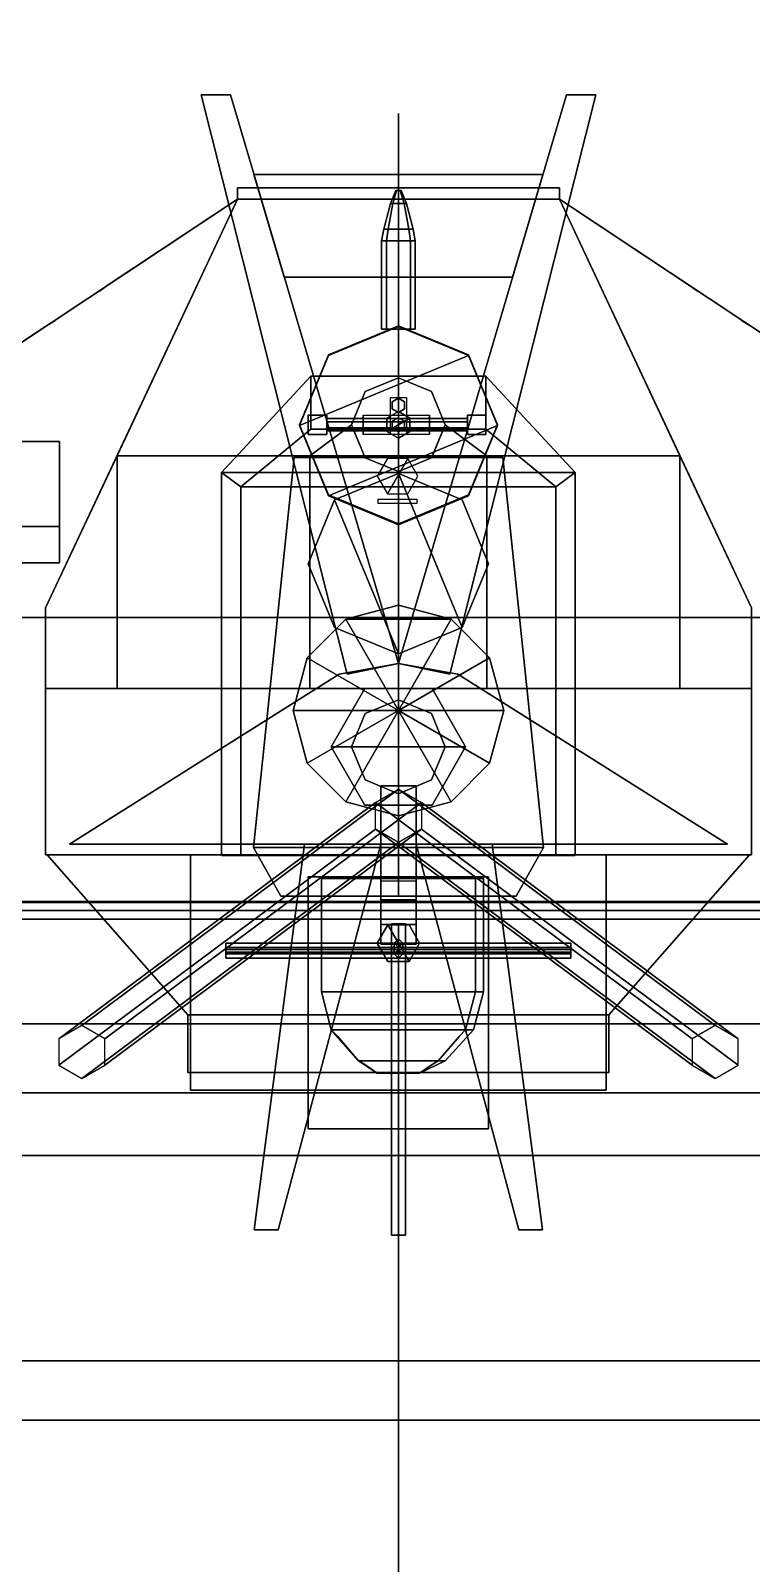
# Model space of a CAD drawing. Header units: millimetres. Extents: x -14 to 14, y -57 to 127.
# Drawn here: x -4.16 to 3.99, y -14.73 to 2.6 of the extents above; entities that cross this region are included whole.
import ezdxf

# ---------------------------------------------------------------- set-up
doc = ezdxf.new("R2010")
doc.units = ezdxf.units.MM
for name, color, linetype in [('railings', 6, 'Continuous'), ('shell', 5, 'Continuous'), ('turret', 2, 'Continuous')]:
    doc.layers.add(name, color=color, linetype=linetype)

msp = doc.modelspace()

# ---------------------------------------------------------------- linework, layer by layer
for points in [[(-12.39, 2.72, -4.35), (12.39, 2.72, -4.35), (12.85, -7.26, -4.35), (-12.85, -7.26, -4.35)], [(8.84, 2.72, 3.99), (-8.84, 2.72, 3.99), (-9, -7.26, 3.99), (9, -7.26, 3.99)], [(-0.581, -4.68, 22.04), (-2.23, 1.87, 22.04), (-1.9, 1.87, 22.04), (0, -4.56, 22.04)], [(0, -4.56, 22.04), (-1.9, 1.87, 22.04), (-2.23, 1.87, 22.04), (-0.581, -4.68, 22.04)], [(0, -4.56, 22.04), (1.9, 1.87, 22.04), (2.23, 1.87, 22.04), (0.581, -4.68, 22.04)], [(0.581, -4.68, 22.04), (2.23, 1.87, 22.04), (1.9, 1.87, 22.04), (0, -4.56, 22.04)], [(0, 1.62, 23.14), (0, 1.66, 23.14), (0, 1.23, 22.04), (0, 1.19, 22.04)], [(0, 1.19, 22.04), (0, 1.23, 22.04), (0, 1.66, 23.14), (0, 1.62, 23.14)], [(0, 1.62, 23.21), (0, 1.66, 23.21), (0, 1.66, 22.04), (0, 1.62, 22.04)], [(0, 1.62, 22.04), (0, 1.66, 22.04), (0, 1.66, 23.21), (0, 1.62, 23.21)], [(0, 1.63, 23.14), (0, 1.63, 23.21), (0, -7.19, 29.33), (0, -7.19, 29.27)], [(0, -7.19, 29.27), (0, -7.19, 29.33), (0, 1.63, 23.21), (0, 1.63, 23.14)], [(-1.291, -0.19, 22.04), (1.291, -0.19, 22.04), (1.634, 0.97, 22.04), (-1.634, 0.97, 22.04)], [(-1.634, 0.97, 22.04), (1.634, 0.97, 22.04), (1.291, -0.19, 22.04), (-1.291, -0.19, 22.04)], [(-1.82, 0.69, 15.63), (-1.82, 0.82, 16.01), (1.82, 0.82, 16.01), (1.82, 0.69, 15.63)], [(1.82, 0.69, 15.63), (1.82, 0.82, 16.01), (-1.82, 0.82, 16.01), (-1.82, 0.69, 15.63)], [(-1.82, 0.69, 15.63), (-1.82, 0.82, 16.01), (-1.82, 0.69, 16.01), (-1.82, 0.69, 15.63)], [(-1.82, 0.69, 15.63), (-1.82, 0.69, 16.01), (-1.82, 0.82, 16.01), (-1.82, 0.69, 15.63)], [(1.82, 0.69, 15.63), (1.82, 0.69, 16.01), (1.82, 0.82, 16.01), (1.82, 0.69, 15.63)], [(1.82, 0.69, 15.63), (1.82, 0.82, 16.01), (1.82, 0.69, 16.01), (1.82, 0.69, 15.63)], [(8.948, -4.04, 6.36), (1.82, 0.69, 6.36), (-1.82, 0.69, 6.36), (-8.948, -4.04, 6.36)], [(-1.82, 0.69, 6.36), (-1.82, 0.69, 3.99), (-8.948, -4.04, 3.99), (-8.948, -4.04, 6.36)], [(-1.82, 0.69, 15.63), (-1.82, 0.69, 6.36), (-3.99, -3.93, 6.36), (-3.99, -3.93, 15.63)], [(-3.99, -3.93, 15.63), (-3.99, -3.93, 15.63), (-3.18, -2.21, 15.63), (-1.82, 0.69, 15.63)], [(3.18, -2.21, 14.51), (1.82, 0.69, 14.51), (-1.82, 0.69, 14.51), (-3.18, -2.21, 14.51)], [(-1.82, 0.69, 16.01), (-1.82, 0.69, 14.51), (-3.18, -2.21, 14.51), (-3.18, -2.21, 16.01)], [(-3.18, -2.21, 14.51), (-1.82, 0.69, 14.51), (-1.82, 0.69, 16.01), (-3.18, -2.21, 16.01)], [(-1.82, 0.69, 15.63), (-1.82, 0.69, 14.51), (1.82, 0.69, 14.51), (1.82, 0.69, 15.63)], [(1.82, 0.69, 6.36), (1.82, 0.69, 3.99), (-1.82, 0.69, 3.99), (-1.82, 0.69, 6.36)], [(1.82, 0.69, 15.63), (1.82, 0.69, 6.36), (-1.82, 0.69, 6.36), (-1.82, 0.69, 15.63)], [(3.99, -3.93, 6.36), (1.82, 0.69, 6.36), (1.82, 0.69, 15.63), (3.99, -3.93, 15.63)], [(8.948, -4.04, 3.99), (1.82, 0.69, 3.99), (1.82, 0.69, 6.36), (8.948, -4.04, 6.36)], [(3.18, -2.21, 14.51), (1.82, 0.69, 14.51), (1.82, 0.69, 16.01), (3.18, -2.21, 16.01)], [(1.82, 0.69, 16.01), (1.82, 0.69, 14.51), (3.18, -2.21, 14.51), (3.18, -2.21, 16.01)], [(1.82, 0.69, 15.63), (3.18, -2.21, 15.63), (3.99, -3.93, 15.63), (1.82, 0.69, 15.63)], [(-1.12, -1.87, 16.61), (-0.792, -1.078, 16.61), (0, -0.75, 16.61), (0.792, -1.078, 16.61)], [(0.792, -1.078, 16.61), (0, -0.75, 16.61), (-0.792, -1.078, 16.61), (-1.12, -1.87, 16.61)], [(-0.792, -1.068, 16.61), (0, -0.74, 16.61), (0, -0.74, 17.61), (-0.792, -1.068, 17.61)], [(0, -0.74, 16.61), (-0.792, -1.068, 16.61), (-0.792, -1.068, 17.61), (0, -0.74, 17.61)], [(0, -0.74, 16.61), (0.792, -1.068, 16.61), (0.792, -1.068, 17.61), (0, -0.74, 17.61)], [(0.792, -1.068, 16.61), (0, -0.74, 16.61), (0, -0.74, 17.61), (0.792, -1.068, 17.61)], [(-1.12, -1.86, 16.61), (-0.792, -1.068, 16.61), (-0.792, -1.068, 17.61), (-1.12, -1.86, 17.61)], [(-0.792, -1.068, 16.61), (-1.12, -1.86, 16.61), (-1.12, -1.86, 17.61), (-0.792, -1.068, 17.61)], [(1.12, -1.87, 16.61), (0.792, -1.078, 16.61), (-1.12, -1.87, 16.61), (-0.792, -2.662, 16.61)], [(-0.792, -2.662, 16.61), (-1.12, -1.87, 16.61), (0.792, -1.078, 16.61), (1.12, -1.87, 16.61)], [(0.792, -1.068, 16.61), (1.12, -1.86, 16.61), (1.12, -1.86, 17.61), (0.792, -1.068, 17.61)], [(1.12, -1.86, 16.61), (0.792, -1.068, 16.61), (0.792, -1.068, 17.61), (1.12, -1.86, 17.61)], [(-2, -2.4, 22.03), (-0.99, -1.31, 22.03), (0.99, -1.31, 22.03), (2, -2.4, 22.03)], [(-0.99, -1.91, 24.46), (-0.99, -1.31, 24.16), (-2, -2.4, 24.16), (-1.78, -2.56, 24.46)], [(-0.99, -1.31, 24.16), (-0.99, -1.31, 22.03), (-2, -2.4, 22.03), (-2, -2.4, 24.16)], [(0.99, -1.91, 24.46), (0.99, -1.31, 24.16), (-0.99, -1.31, 24.16), (-0.99, -1.91, 24.46)], [(0.99, -1.31, 24.16), (0.99, -1.31, 22.03), (-0.99, -1.31, 22.03), (-0.99, -1.31, 24.16)], [(0, -1.33, 14.51), (-0.375, -1.485, 14.51), (-0.375, -1.485, 16.61), (0, -1.33, 16.61)], [(0.375, -1.485, 14.51), (0, -1.33, 14.51), (0, -1.33, 16.61), (0.375, -1.485, 16.61)], [(2, -2.4, 24.16), (0.99, -1.31, 24.16), (0.99, -1.91, 24.46), (1.78, -2.56, 24.46)], [(2, -2.4, 22.03), (0.99, -1.31, 22.03), (0.99, -1.31, 24.16), (2, -2.4, 24.16)], [(-0.375, -1.485, 14.51), (-0.53, -1.86, 14.51), (-0.53, -1.86, 16.61), (-0.375, -1.485, 16.61)], [(-0.09, -1.55, 17.67), (0.09, -1.55, 17.67), (0.09, -1.97, 17.67), (-0.09, -1.97, 17.67)], [(-0.09, -1.55, 17.46), (0.09, -1.55, 17.46), (0.09, -1.97, 17.46), (-0.09, -1.97, 17.46)], [(0.53, -1.86, 14.51), (0.375, -1.485, 14.51), (0.375, -1.485, 16.61), (0.53, -1.86, 16.61)], [(0, -1.71, 16.61), (-0.13, -1.785, 16.61), (-0.13, -1.785, 17.04), (0, -1.71, 17.04)], [(-0.13, -1.935, 17.04), (0.13, -1.785, 17.04), (0, -1.71, 17.04), (-0.13, -1.785, 17.04)], [(0, -1.56, 17.37), (-0.069, -1.6, 17.37), (-0.069, -1.6, 17.78), (0, -1.56, 17.78)], [(-0.069, -1.6, 17.78), (-0.069, -1.68, 17.78), (0, -1.72, 17.78), (0, -1.56, 17.78)], [(-0.069, -1.68, 17.37), (-0.069, -1.6, 17.37), (0, -1.56, 17.37), (0, -1.72, 17.37)], [(-0.069, -1.6, 17.37), (-0.069, -1.68, 17.37), (-0.069, -1.68, 17.78), (-0.069, -1.6, 17.78)], [(-0.069, -1.68, 17.37), (0, -1.72, 17.37), (0, -1.72, 17.78), (-0.069, -1.68, 17.78)], [(0.069, -1.6, 17.37), (0, -1.56, 17.37), (0, -1.56, 17.78), (0.069, -1.6, 17.78)], [(0, -1.56, 17.78), (0, -1.72, 17.78), (0.069, -1.68, 17.78), (0.069, -1.6, 17.78)], [(0, -1.72, 17.37), (0, -1.56, 17.37), (0.069, -1.6, 17.37), (0.069, -1.68, 17.37)], [(0, -1.72, 17.37), (0.069, -1.68, 17.37), (0.069, -1.68, 17.78), (0, -1.72, 17.78)], [(0.13, -1.785, 16.61), (0, -1.71, 16.61), (0, -1.71, 17.04), (0.13, -1.785, 17.04)], [(0.069, -1.68, 17.37), (0.069, -1.6, 17.37), (0.069, -1.6, 17.78), (0.069, -1.68, 17.78)], [(-0.792, -2.652, 16.61), (-1.12, -1.86, 16.61), (-1.12, -1.86, 17.61), (-0.792, -2.652, 17.61)], [(-1.12, -1.86, 16.61), (-0.792, -2.652, 16.61), (-0.792, -2.652, 17.61), (-1.12, -1.86, 17.61)], [(-1.02, -1.75, 18.24), (-0.81, -1.75, 18.24), (-0.81, -1.75, 18.02), (-1.02, -1.75, 18.02)], [(-1.02, -1.75, 18.02), (-0.81, -1.75, 18.02), (-0.81, -1.97, 18.02), (-1.02, -1.97, 18.02)], [(-0.81, -1.97, 18.24), (-0.81, -1.75, 18.24), (-1.02, -1.75, 18.24), (-1.02, -1.97, 18.24)], [(-1.02, -1.97, 18.24), (-1.02, -1.75, 18.24), (-1.02, -1.75, 18.02), (-1.02, -1.97, 18.02)], [(-0.53, -1.86, 16.01), (-0.53, -1.86, 14.51), (-1, -2.21, 14.51), (-1, -2.21, 16.01)], [(-0.385, -2.21, 16.01), (-0.385, -2.21, 16.01), (-0.53, -1.86, 16.01), (-1, -2.21, 16.01)], [(-0.81, -1.97, 18.02), (-0.81, -1.75, 18.02), (-0.81, -1.75, 18.24), (-0.81, -1.97, 18.24)], [(-0.81, -1.79, 18.13), (-0.81, -1.825, 18.191), (0.78, -1.825, 18.191), (0.78, -1.79, 18.13)], [(-0.81, -1.825, 18.069), (-0.81, -1.79, 18.13), (0.78, -1.79, 18.13), (0.78, -1.825, 18.069)], [(-0.81, -1.825, 18.191), (-0.81, -1.895, 18.191), (0.78, -1.895, 18.191), (0.78, -1.825, 18.191)], [(-0.81, -1.895, 18.069), (-0.81, -1.825, 18.069), (0.78, -1.825, 18.069), (0.78, -1.895, 18.069)], [(-0.81, -1.895, 18.191), (-0.81, -1.93, 18.13), (0.78, -1.93, 18.13), (0.78, -1.895, 18.191)], [(-0.81, -1.93, 18.13), (-0.81, -1.895, 18.069), (0.78, -1.895, 18.069), (0.78, -1.93, 18.13)], [(0, -2.99, 16.61), (-0.792, -2.662, 16.61), (1.12, -1.87, 16.61), (0.792, -2.662, 16.61)], [(0.792, -2.662, 16.61), (1.12, -1.87, 16.61), (-0.792, -2.662, 16.61), (0, -2.99, 16.61)], [(-0.53, -1.86, 16.01), (-0.375, -2.235, 16.01), (-0.375, -2.235, 16.61), (-0.53, -1.86, 16.61)], [(-0.4, -1.75, 17.84), (0.35, -1.75, 17.84), (0.35, -1.97, 17.84), (-0.4, -1.97, 17.84)], [(-0.4, -1.75, 17.84), (-0.4, -1.75, 18.29), (-0.4, -1.97, 18.29), (-0.4, -1.97, 17.84)], [(0, -2.01, 17.04), (0.13, -1.935, 17.04), (0.13, -1.785, 17.04), (-0.13, -1.935, 17.04)], [(-0.13, -1.785, 16.61), (-0.13, -1.935, 16.61), (-0.13, -1.935, 17.04), (-0.13, -1.785, 17.04)], [(0, -1.78, 17.04), (-0.069, -1.82, 17.04), (-0.069, -1.82, 17.84), (0, -1.78, 17.84)], [(-0.069, -1.82, 17.04), (-0.069, -1.9, 17.04), (-0.069, -1.9, 17.84), (-0.069, -1.82, 17.84)], [(-0.069, -1.9, 17.04), (0, -1.94, 17.04), (0, -1.94, 17.84), (-0.069, -1.9, 17.84)], [(0.069, -1.82, 17.04), (0, -1.78, 17.04), (0, -1.78, 17.84), (0.069, -1.82, 17.84)], [(0, -1.94, 17.04), (0.069, -1.9, 17.04), (0.069, -1.9, 17.84), (0, -1.94, 17.84)], [(0.069, -1.9, 17.04), (0.069, -1.82, 17.04), (0.069, -1.82, 17.84), (0.069, -1.9, 17.84)], [(0.13, -1.935, 16.61), (0.13, -1.785, 16.61), (0.13, -1.785, 17.04), (0.13, -1.935, 17.04)], [(0.35, -1.75, 17.84), (0.35, -1.75, 18.29), (0.35, -1.97, 18.29), (0.35, -1.97, 17.84)], [(0.375, -2.235, 16.01), (0.53, -1.86, 16.01), (0.53, -1.86, 16.61), (0.375, -2.235, 16.61)], [(1, -2.21, 16.01), (1, -2.21, 16.01), (0.53, -1.86, 16.01), (0.385, -2.21, 16.01)], [(1, -2.21, 14.51), (0.53, -1.86, 14.51), (0.53, -1.86, 16.01), (1, -2.21, 16.01)], [(0.78, -1.75, 18.24), (0.99, -1.75, 18.24), (0.99, -1.75, 18.02), (0.78, -1.75, 18.02)], [(0.99, -1.97, 18.24), (0.99, -1.75, 18.24), (0.78, -1.75, 18.24), (0.78, -1.97, 18.24)], [(0.78, -1.97, 18.24), (0.78, -1.75, 18.24), (0.78, -1.75, 18.02), (0.78, -1.97, 18.02)], [(0.78, -1.75, 18.02), (0.99, -1.75, 18.02), (0.99, -1.97, 18.02), (0.78, -1.97, 18.02)], [(1.12, -1.86, 16.61), (0.792, -2.652, 16.61), (0.792, -2.652, 17.61), (1.12, -1.86, 17.61)], [(0.792, -2.652, 16.61), (1.12, -1.86, 16.61), (1.12, -1.86, 17.61), (0.792, -2.652, 17.61)], [(0.99, -1.97, 18.02), (0.99, -1.75, 18.02), (0.99, -1.75, 18.24), (0.99, -1.97, 18.24)], [(1.78, -2.56, 24.46), (0.99, -1.91, 24.46), (-0.99, -1.91, 24.46), (-1.78, -2.56, 24.46)], [(-1.02, -1.97, 18.02), (-0.81, -1.97, 18.02), (-0.81, -1.97, 18.24), (-1.02, -1.97, 18.24)], [(-0.13, -1.935, 16.61), (0, -2.01, 16.61), (0, -2.01, 17.04), (-0.13, -1.935, 17.04)], [(0, -2.01, 16.61), (0.13, -1.935, 16.61), (0.13, -1.935, 17.04), (0, -2.01, 17.04)], [(0, -1.94, 17.19), (0, -2.03, 17.19), (0, -2.03, 17.12), (0, -1.94, 17.12)], [(0, -2.03, 17.19), (0, -2.36, 17.3), (0, -2.45, 17.3), (0, -2.03, 17.12)], [(0.78, -1.97, 18.02), (0.99, -1.97, 18.02), (0.99, -1.97, 18.24), (0.78, -1.97, 18.24)], [(-3.99, -3.93, 15.63), (-3.99, -4.84, 15.63), (-3.18, -4.84, 15.63), (-3.18, -2.21, 15.63)], [(3.18, -4.84, 14.51), (3.18, -2.21, 14.51), (-3.18, -2.21, 14.51), (-3.18, -4.84, 14.51)], [(-3.18, -4.84, 14.51), (-3.18, -2.21, 14.51), (-3.18, -2.21, 16.01), (-3.18, -4.84, 16.01)], [(-3.18, -4.84, 15.63), (-3.18, -2.21, 15.63), (-3.18, -2.21, 16.01), (-3.18, -4.84, 16.01)], [(-1.64, -6.64, 18.65), (-1.18, -2.23, 18.65), (1.18, -2.23, 18.65), (1.64, -6.64, 18.65)], [(1.64, -6.64, 18.65), (1.18, -2.23, 18.65), (-1.18, -2.23, 18.65), (-1.64, -6.64, 18.65)], [(1, -4.84, 16.01), (1, -2.21, 16.01), (-1, -2.21, 16.01), (-1, -4.84, 16.01)], [(-1, -2.21, 16.01), (-1, -2.21, 14.51), (-1, -4.84, 14.51), (-1, -4.84, 16.01)], [(-0.375, -2.235, 16.01), (0, -2.39, 16.01), (0, -2.39, 16.61), (-0.375, -2.235, 16.61)], [(-0.125, -2.241, 17.3), (-0.24, -2.44, 17.3), (-0.125, -2.639, 17.3), (0.105, -2.241, 17.3)], [(0.105, -2.241, 17.3), (-0.125, -2.639, 17.3), (0.105, -2.639, 17.3), (0.22, -2.44, 17.3)], [(0, -2.39, 16.01), (0.375, -2.235, 16.01), (0.375, -2.235, 16.61), (0, -2.39, 16.61)], [(1, -4.84, 14.51), (1, -2.21, 14.51), (1, -2.21, 16.01), (1, -4.84, 16.01)], [(3.18, -2.21, 16.01), (3.18, -2.21, 14.51), (3.18, -4.84, 14.51), (3.18, -4.84, 16.01)], [(3.18, -2.21, 16.01), (3.18, -2.21, 15.63), (3.18, -4.84, 15.63), (3.18, -4.84, 16.01)], [(3.18, -2.21, 15.63), (3.18, -4.84, 15.63), (3.99, -4.84, 15.63), (3.99, -3.93, 15.63)], [(-2, -6.73, 22.03), (-2, -2.4, 22.03), (2, -2.4, 22.03), (2, -6.73, 22.03)], [(-1.78, -2.56, 24.46), (-2, -2.4, 24.16), (-2, -6.73, 24.16), (-1.78, -6.73, 24.46)], [(-2, -2.4, 24.16), (-2, -2.4, 22.03), (-2, -6.73, 22.03), (-2, -6.73, 24.16)], [(0.721, -4.151, 20.59), (0, -2.41, 20.59), (-0.721, -2.709, 20.59), (0, -4.45, 20.59)], [(0, -2.41, 18.65), (-0.721, -2.709, 18.65), (-0.721, -2.709, 20.59), (0, -2.41, 20.59)], [(0, -2.45, 17.3), (0, -2.7, 17.3), (0, -2.74, 17.28), (0, -2.38, 17.27)], [(0.721, -2.709, 18.65), (0, -2.41, 18.65), (0, -2.41, 20.59), (0.721, -2.709, 20.59)], [(1.02, -3.43, 20.59), (0.721, -2.709, 20.59), (0, -2.41, 20.59), (0.721, -4.151, 20.59)], [(2, -6.73, 24.16), (2, -2.4, 24.16), (1.78, -2.56, 24.46), (1.78, -6.73, 24.46)], [(2, -6.73, 22.03), (2, -2.4, 22.03), (2, -2.4, 24.16), (2, -6.73, 24.16)], [(1.78, -6.73, 24.46), (1.78, -2.56, 24.46), (-1.78, -2.56, 24.46), (-1.78, -6.73, 24.46)], [(0, -4.45, 20.59), (-0.721, -2.709, 20.59), (-1.02, -3.43, 20.59), (-0.721, -4.151, 20.59)], [(-0.721, -2.709, 18.65), (-1.02, -3.43, 18.65), (-1.02, -3.43, 20.59), (-0.721, -2.709, 20.59)], [(0, -2.98, 16.61), (-0.792, -2.652, 16.61), (-0.792, -2.652, 17.61), (0, -2.98, 17.61)], [(-0.792, -2.652, 16.61), (0, -2.98, 16.61), (0, -2.98, 17.61), (-0.792, -2.652, 17.61)], [(0.21, -2.75, 17.8), (-0.23, -2.75, 17.8), (-0.23, -2.7, 17.52), (0.21, -2.7, 17.52)], [(0.792, -2.652, 16.61), (0, -2.98, 16.61), (0, -2.98, 17.61), (0.792, -2.652, 17.61)], [(0, -2.98, 16.61), (0.792, -2.652, 16.61), (0.792, -2.652, 17.61), (0, -2.98, 17.61)], [(0, -2.7, 17.3), (0, -2.7, 17.52), (0, -2.75, 17.8), (0, -2.74, 17.28)], [(1.02, -3.43, 18.65), (0.721, -2.709, 18.65), (0.721, -2.709, 20.59), (1.02, -3.43, 20.59)], [(-1.02, -3.43, 18.65), (-0.721, -4.151, 18.65), (-0.721, -4.151, 20.59), (-1.02, -3.43, 20.59)], [(0.721, -4.151, 18.65), (1.02, -3.43, 18.65), (1.02, -3.43, 20.59), (0.721, -4.151, 20.59)], [(-3.99, -3.93, 15.63), (-3.99, -3.93, 6.36), (-3.99, -6.72, 6.36), (-3.99, -6.72, 15.63)], [(0, -3.9, 25.87), (0, -3.9, 25.87), (-0.595, -4.059, 25.87), (0.595, -4.059, 25.87)], [(0, -3.9, 24.46), (-0.595, -4.059, 24.46), (-0.595, -4.059, 25.87), (0, -3.9, 25.87)], [(0.595, -4.059, 24.46), (0, -3.9, 24.46), (0, -3.9, 25.87), (0.595, -4.059, 25.87)], [(3.99, -6.72, 6.36), (3.99, -3.93, 6.36), (3.99, -3.93, 15.63), (3.99, -6.72, 15.63)], [(9, -7.26, 6.36), (8.948, -4.04, 6.36), (-8.948, -4.04, 6.36), (-9, -7.26, 6.36)], [(-0.595, -4.059, 26.45), (-1.031, -4.495, 26.45), (0, -5.09, 26.61)], [(-0.595, -4.059, 24.46), (-1.031, -4.495, 24.46), (-1.031, -4.495, 26.45), (-0.595, -4.059, 26.45)], [(-0.721, -4.151, 18.65), (0, -4.45, 18.65), (0, -4.45, 20.59), (-0.721, -4.151, 20.59)], [(0.595, -4.059, 26.45), (-0.595, -4.059, 26.45), (0, -5.09, 26.61)], [(0.595, -4.059, 25.87), (-0.595, -4.059, 25.87), (-0.595, -4.059, 26.45), (0.595, -4.059, 26.45)], [(1.031, -4.495, 26.45), (0.595, -4.059, 26.45), (0, -5.09, 26.61)], [(0, -4.45, 18.65), (0.721, -4.151, 18.65), (0.721, -4.151, 20.59), (0, -4.45, 20.59)], [(1.031, -4.495, 24.46), (0.595, -4.059, 24.46), (0.595, -4.059, 26.45), (1.031, -4.495, 26.45)], [(-1.031, -4.495, 26.45), (-1.19, -5.09, 26.45), (0, -5.09, 26.61)], [(-1.031, -4.495, 24.46), (-1.19, -5.09, 24.46), (-1.19, -5.09, 26.45), (-1.031, -4.495, 26.45)], [(1.19, -5.09, 26.45), (1.031, -4.495, 26.45), (0, -5.09, 26.61)], [(1.19, -5.09, 24.46), (1.031, -4.495, 24.46), (1.031, -4.495, 26.45), (1.19, -5.09, 26.45)], [(0, -6.6, 22.04), (-3.72, -6.6, 22.04), (-0.67, -4.68, 22.04), (0, -4.56, 22.04)], [(0, -4.56, 22.04), (-0.67, -4.68, 22.04), (-3.72, -6.6, 22.04), (0, -6.6, 22.04)], [(0, -4.56, 22.04), (0.67, -4.68, 22.04), (3.72, -6.6, 22.04), (0, -6.6, 22.04)], [(0, -6.6, 22.04), (3.72, -6.6, 22.04), (0.67, -4.68, 22.04), (0, -4.56, 22.04)], [(-3.99, -4.84, 15.63), (-3.99, -6.72, 15.63), (3.99, -6.72, 15.63), (3.99, -4.84, 15.63)], [(-3.18, -4.84, 16.01), (-3.18, -4.84, 15.63), (3.18, -4.84, 15.63), (3.18, -4.84, 16.01)], [(3.18, -4.84, 16.01), (3.18, -4.84, 14.51), (-3.18, -4.84, 14.51), (-3.18, -4.84, 16.01)], [(0.38, -4.842, 16.22), (-0.38, -4.842, 16.22), (-0.76, -5.5, 16.22), (0.76, -5.5, 16.22)], [(-0.38, -4.842, 15.63), (-0.76, -5.5, 15.63), (-0.76, -5.5, 16.22), (-0.38, -4.842, 16.22)], [(0.38, -4.842, 15.63), (-0.38, -4.842, 15.63), (-0.38, -4.842, 16.22), (0.38, -4.842, 16.22)], [(0.76, -5.5, 15.63), (0.38, -4.842, 15.63), (0.38, -4.842, 16.22), (0.76, -5.5, 16.22)], [(0, -4.97, 16.22), (-0.375, -5.125, 16.22), (-0.375, -5.125, 22.03), (0, -4.97, 22.03)], [(0.375, -5.125, 16.22), (0, -4.97, 16.22), (0, -4.97, 22.03), (0.375, -5.125, 22.03)], [(-1.19, -5.09, 26.45), (-1.031, -5.685, 26.45), (0, -5.09, 26.61)], [(-1.19, -5.09, 24.46), (-1.031, -5.685, 24.46), (-1.031, -5.685, 26.45), (-1.19, -5.09, 26.45)], [(-1.031, -5.685, 26.45), (-0.595, -6.121, 26.45), (0, -5.09, 26.61)], [(-0.595, -6.121, 26.45), (0, -6.28, 26.45), (0, -5.09, 26.61)], [(-0.375, -5.125, 16.22), (-0.53, -5.5, 16.22), (-0.53, -5.5, 22.03), (-0.375, -5.125, 22.03)], [(1.031, -5.685, 26.45), (1.19, -5.09, 26.45), (0, -5.09, 26.61)], [(0.595, -6.121, 26.45), (1.031, -5.685, 26.45), (0, -5.09, 26.61)], [(0, -6.28, 26.45), (0.595, -6.121, 26.45), (0, -5.09, 26.61)], [(0.53, -5.5, 16.22), (0.375, -5.125, 16.22), (0.375, -5.125, 22.03), (0.53, -5.5, 22.03)], [(1.031, -5.685, 24.46), (1.19, -5.09, 24.46), (1.19, -5.09, 26.45), (1.031, -5.685, 26.45)], [(0.76, -5.5, 16.22), (-0.76, -5.5, 16.22), (-0.38, -6.158, 16.22), (0.38, -6.158, 16.22)], [(-0.76, -5.5, 15.63), (-0.38, -6.158, 15.63), (-0.38, -6.158, 16.22), (-0.76, -5.5, 16.22)], [(-0.53, -5.5, 16.22), (-0.375, -5.875, 16.22), (-0.375, -5.875, 22.03), (-0.53, -5.5, 22.03)], [(0.375, -5.875, 16.22), (0.53, -5.5, 16.22), (0.53, -5.5, 22.03), (0.375, -5.875, 22.03)], [(0.38, -6.158, 15.63), (0.76, -5.5, 15.63), (0.76, -5.5, 16.22), (0.38, -6.158, 16.22)], [(-1.031, -5.685, 24.46), (-0.595, -6.121, 24.46), (-0.595, -6.121, 26.45), (-1.031, -5.685, 26.45)], [(0.595, -6.121, 24.46), (1.031, -5.685, 24.46), (1.031, -5.685, 26.45), (0.595, -6.121, 26.45)], [(-0.375, -5.875, 16.22), (0, -6.03, 16.22), (0, -6.03, 22.03), (-0.375, -5.875, 22.03)], [(0, -6.03, 16.22), (0.375, -5.875, 16.22), (0.375, -5.875, 22.03), (0, -6.03, 22.03)], [(-0.26, -6.13, 22.03), (0, -5.98, 22.03), (-3.58, -8.65, 6.36), (-3.84, -8.8, 6.36)], [(0, -5.98, 22.03), (0.26, -6.13, 22.03), (-3.32, -8.8, 6.36), (-3.58, -8.65, 6.36)], [(-0.26, -6.13, 22.03), (0, -5.98, 22.03), (3.58, -8.65, 6.36), (3.32, -8.8, 6.36)], [(0.2, -7.73, 19.88), (0.2, -5.94, 19.88), (-0.2, -5.94, 19.88), (-0.2, -7.73, 19.88)], [(-0.2, -6.72, 19.29), (-0.2, -5.94, 19.29), (0.2, -5.94, 19.29), (0.2, -6.72, 19.29)], [(-0.2, -5.94, 19.88), (-0.2, -5.94, 19.29), (-0.2, -6.72, 19.29), (-0.2, -7.73, 19.88)], [(0, -5.98, 22.03), (0.26, -6.13, 22.03), (3.84, -8.8, 6.36), (3.58, -8.65, 6.36)], [(0.2, -6.72, 19.29), (0.2, -5.94, 19.29), (0.2, -5.94, 19.88), (0.2, -7.73, 19.88)], [(-0.26, -6.43, 22.03), (-0.26, -6.13, 22.03), (-3.84, -8.8, 6.36), (-3.84, -9.1, 6.36)], [(0.26, -6.13, 22.03), (0.26, -6.43, 22.03), (-3.32, -9.1, 6.36), (-3.32, -8.8, 6.36)], [(-0.595, -6.121, 24.46), (0, -6.28, 24.46), (0, -6.28, 26.45), (-0.595, -6.121, 26.45)], [(-0.38, -6.158, 15.63), (0.38, -6.158, 15.63), (0.38, -6.158, 16.22), (-0.38, -6.158, 16.22)], [(-0.26, -6.43, 22.03), (-0.26, -6.13, 22.03), (3.32, -8.8, 6.36), (3.32, -9.1, 6.36)], [(0, -6.28, 24.46), (0.595, -6.121, 24.46), (0.595, -6.121, 26.45), (0, -6.28, 26.45)], [(0.26, -6.13, 22.03), (0.26, -6.43, 22.03), (3.84, -9.1, 6.36), (3.84, -8.8, 6.36)], [(0, -6.58, 22.03), (-0.26, -6.43, 22.03), (-3.84, -9.1, 6.36), (-3.58, -9.25, 6.36)], [(0.26, -6.43, 22.03), (0, -6.58, 22.03), (-3.58, -9.25, 6.36), (-3.32, -9.1, 6.36)], [(0, -6.58, 22.03), (-0.26, -6.43, 22.03), (3.32, -9.1, 6.36), (3.58, -9.25, 6.36)], [(0.26, -6.43, 22.03), (0, -6.58, 22.03), (3.58, -9.25, 6.36), (3.84, -9.1, 6.36)], [(-3.99, -6.72, 15.63), (-3.99, -6.72, 6.36), (3.99, -6.72, 6.36), (3.99, -6.72, 15.63)], [(2.35, -9.38, 12.05), (2.35, -6.72, 12.05), (-2.35, -6.72, 12.05), (-2.35, -9.38, 12.05)], [(-2.35, -6.72, 12.05), (-2.35, -6.72, 6.36), (-2.35, -9.38, 6.36), (-2.35, -9.38, 12.05)], [(-1.78, -6.73, 24.46), (-2, -6.73, 24.16), (2, -6.73, 24.16), (1.78, -6.73, 24.46)], [(-2, -6.73, 24.16), (-2, -6.73, 22.03), (2, -6.73, 22.03), (2, -6.73, 24.16)], [(1.33, -7.19, 18.65), (1.64, -6.64, 18.65), (-1.64, -6.64, 18.65), (-1.33, -7.19, 18.65)], [(-1.33, -7.19, 18.65), (-1.64, -6.64, 18.65), (1.64, -6.64, 18.65), (1.33, -7.19, 18.65)], [(-1.36, -10.96, 22.04), (-1.63, -10.96, 22.04), (-1.06, -6.6, 22.04), (-0.2, -6.6, 22.04)], [(-0.2, -6.6, 22.04), (-1.06, -6.6, 22.04), (-1.63, -10.96, 22.04), (-1.36, -10.96, 22.04)], [(-0.2, -7.73, 19.88), (-0.2, -6.72, 19.29), (0.2, -6.72, 19.29), (0.2, -7.73, 19.88)], [(1.36, -10.96, 22.04), (1.63, -10.96, 22.04), (1.06, -6.6, 22.04), (0.2, -6.6, 22.04)], [(0.2, -6.6, 22.04), (1.06, -6.6, 22.04), (1.63, -10.96, 22.04), (1.36, -10.96, 22.04)], [(2.35, -9.38, 6.36), (2.35, -6.72, 6.36), (2.35, -6.72, 12.05), (2.35, -9.38, 12.05)], [(1.02, -6.97, 16.41), (1.02, -6.97, 12.05), (-1.02, -6.97, 12.05), (-1.02, -6.97, 16.41)], [(1.02, -9.82, 16.41), (1.02, -6.97, 16.41), (-1.02, -6.97, 16.41), (-1.02, -9.82, 16.41)], [(-1.02, -6.97, 16.41), (-1.02, -6.97, 12.05), (-1.02, -9.82, 12.05), (-1.02, -9.82, 16.41)], [(-0.87, -8.27, 30.36), (-0.87, -6.99, 30.36), (0.96, -6.99, 30.36), (0.96, -8.27, 30.36)], [(0.96, -8.27, 30.36), (0.96, -6.99, 30.36), (-0.87, -6.99, 30.36), (-0.87, -8.27, 30.36)], [(0.2, -7.23, 31.55), (0.2, -7.02, 19.88), (-0.2, -7.02, 19.88), (-0.2, -7.23, 31.55)], [(-0.2, -7.23, 31.55), (-0.2, -7.02, 19.88), (-0.2, -7.51, 19.88), (-0.2, -7.51, 31.55)], [(0.2, -7.51, 19.88), (0.2, -7.02, 19.88), (0.2, -7.23, 31.55), (0.2, -7.51, 31.55)], [(1.02, -9.82, 12.05), (1.02, -6.97, 12.05), (1.02, -6.97, 16.41), (1.02, -9.82, 16.41)], [(-12.85, -7.26, -4.35), (12.85, -7.26, -4.35), (12.85, -16.95, -4.35), (-12.85, -16.95, -4.35)], [(9, -8.63, 6.36), (9, -7.26, 6.36), (-9, -7.26, 6.36), (-9, -8.63, 6.36)], [(9, -7.26, 3.99), (-9, -7.26, 3.99), (-9, -16.95, 3.99), (9, -16.95, 3.99)], [(-6.29, -7.35, 30.26), (-6.29, -7.25, 30.36), (6.29, -7.25, 30.36), (6.29, -7.35, 30.26)], [(-6.29, -7.25, 30.36), (-6.29, -7.35, 30.46), (6.29, -7.35, 30.46), (6.29, -7.25, 30.36)], [(0.2, -7.51, 31.55), (0.2, -7.23, 31.55), (-0.2, -7.23, 31.55), (-0.2, -7.51, 31.55)], [(-6.29, -7.45, 30.36), (-6.29, -7.35, 30.26), (6.29, -7.35, 30.26), (6.29, -7.45, 30.36)], [(-6.29, -7.35, 30.46), (-6.29, -7.45, 30.36), (6.29, -7.45, 30.36), (6.29, -7.35, 30.46)], [(-0.12, -7.928, 30.53), (-0.24, -7.72, 30.53), (-0.12, -7.512, 30.53), (0.12, -7.928, 30.53)], [(0.12, -7.928, 31.26), (-0.12, -7.512, 31.26), (-0.24, -7.72, 31.26), (-0.12, -7.928, 31.26)], [(-0.12, -7.512, 30.53), (-0.24, -7.72, 30.53), (-0.24, -7.72, 31.26), (-0.12, -7.512, 31.26)], [(-0.2, -7.51, 31.55), (-0.2, -7.51, 19.88), (0.2, -7.51, 19.88), (0.2, -7.51, 31.55)], [(0.12, -7.928, 30.53), (-0.12, -7.512, 30.53), (0.12, -7.512, 30.53), (0.24, -7.72, 30.53)], [(0.24, -7.72, 31.26), (0.12, -7.512, 31.26), (-0.12, -7.512, 31.26), (0.12, -7.928, 31.26)], [(0.12, -7.512, 30.53), (-0.12, -7.512, 30.53), (-0.12, -7.512, 31.26), (0.12, -7.512, 31.26)], [(0, -11.02, 31.26), (-0.08, -11.02, 31.34), (-0.08, -7.5, 29.43), (0, -7.5, 29.35)], [(-0.08, -11.02, 31.34), (0, -11.02, 31.42), (0, -7.5, 29.51), (-0.08, -7.5, 29.43)], [(0.08, -11.02, 31.34), (0, -11.02, 31.26), (0, -7.5, 29.35), (0.08, -7.5, 29.43)], [(0, -11.02, 31.42), (0.08, -11.02, 31.34), (0.08, -7.5, 29.43), (0, -7.5, 29.51)], [(0, -38.48, 26.47), (0, -38.48, 26.53), (0, -7.51, 29.28), (0, -7.51, 29.2)], [(0, -7.51, 29.2), (0, -7.51, 29.28), (0, -38.48, 26.53), (0, -38.48, 26.47)], [(0.24, -7.72, 30.53), (0.12, -7.512, 30.53), (0.12, -7.512, 31.26), (0.24, -7.72, 31.26)], [(-1.95, -7.72, 33.45), (-1.95, -7.77, 33.5), (1.95, -7.77, 33.5), (1.95, -7.72, 33.45)], [(-1.95, -7.77, 33.4), (-1.95, -7.72, 33.45), (1.95, -7.72, 33.45), (1.95, -7.77, 33.4)], [(-1.95, -7.77, 33.5), (-1.95, -7.82, 33.45), (-1.95, -7.77, 33.4), (-1.95, -7.72, 33.45)], [(-1.95, -7.82, 33.45), (-1.95, -7.77, 33.4), (1.95, -7.77, 33.4), (1.95, -7.82, 33.45)], [(-1.95, -7.77, 33.5), (-1.95, -7.82, 33.45), (1.95, -7.82, 33.45), (1.95, -7.77, 33.5)], [(-1.95, -7.79, 36.65), (-1.95, -7.84, 36.7), (1.95, -7.84, 36.7), (1.95, -7.79, 36.65)], [(-1.95, -7.84, 36.6), (-1.95, -7.79, 36.65), (1.95, -7.79, 36.65), (1.95, -7.84, 36.6)], [(-1.95, -7.84, 36.7), (-1.95, -7.89, 36.65), (-1.95, -7.84, 36.6), (-1.95, -7.79, 36.65)], [(-0.24, -7.72, 30.53), (-0.12, -7.928, 30.53), (-0.12, -7.928, 31.26), (-0.24, -7.72, 31.26)], [(0, -7.67, 31.26), (-0.05, -7.72, 31.26), (-0.05, -7.84, 36.7), (0, -7.79, 36.65)], [(-0.05, -7.72, 31.26), (0, -7.77, 31.26), (0, -7.89, 36.65), (-0.05, -7.84, 36.7)], [(0.05, -7.72, 31.26), (0, -7.67, 31.26), (0, -7.79, 36.65), (0.05, -7.84, 36.7)], [(0, -7.77, 31.26), (0.05, -7.72, 31.26), (0.05, -7.84, 36.7), (0, -7.89, 36.65)], [(0.12, -7.928, 30.53), (0.24, -7.72, 30.53), (0.24, -7.72, 31.26), (0.12, -7.928, 31.26)], [(1.95, -7.77, 33.5), (1.95, -7.82, 33.45), (1.95, -7.77, 33.4), (1.95, -7.72, 33.45)], [(1.95, -7.84, 36.7), (1.95, -7.89, 36.65), (1.95, -7.84, 36.6), (1.95, -7.79, 36.65)], [(-1.95, -7.89, 36.65), (-1.95, -7.84, 36.6), (1.95, -7.84, 36.6), (1.95, -7.89, 36.65)], [(-1.95, -7.84, 36.7), (-1.95, -7.89, 36.65), (1.95, -7.89, 36.65), (1.95, -7.84, 36.7)], [(-0.12, -7.928, 30.53), (0.12, -7.928, 30.53), (0.12, -7.928, 31.26), (-0.12, -7.928, 31.26)], [(0.85, -8.7, 30.36), (0.96, -8.27, 30.36), (-0.87, -8.27, 30.36), (-0.76, -8.7, 30.36)], [(-0.76, -8.7, 30.36), (-0.87, -8.27, 30.36), (0.96, -8.27, 30.36), (0.85, -8.7, 30.36)], [(-9, -8.63, 6.36), (-9, -9.41, 6.36), (9, -9.41, 6.36), (9, -8.63, 6.36)], [(9, -8.63, 6.36), (9, -9.41, 6.36), (-9, -9.41, 6.36), (-9, -8.63, 6.36)], [(-0.45, -9.05, 30.36), (-0.76, -8.7, 30.36), (0.85, -8.7, 30.36), (0.53, -9.05, 30.36)], [(0.53, -9.05, 30.36), (0.85, -8.7, 30.36), (-0.76, -8.7, 30.36), (-0.45, -9.05, 30.36)], [(-0.24, -9.19, 30.36), (-0.45, -9.05, 30.36), (0.53, -9.05, 30.36), (0.24, -9.19, 30.36)], [(0.24, -9.19, 30.36), (0.53, -9.05, 30.36), (-0.45, -9.05, 30.36), (-0.24, -9.19, 30.36)], [(-9, -9.41, 6.36), (-9.86, -10.12, 6.36), (9.86, -10.12, 6.36), (9, -9.41, 6.36)], [(9, -9.41, 6.36), (9.86, -10.12, 6.36), (-9.86, -10.12, 6.36), (-9, -9.41, 6.36)], [(-2.35, -9.38, 12.05), (-2.35, -9.38, 6.36), (2.35, -9.38, 6.36), (2.35, -9.38, 12.05)], [(-1.02, -9.82, 16.41), (-1.02, -9.82, 12.05), (1.02, -9.82, 12.05), (1.02, -9.82, 16.41)], [(-9.86, -10.12, 6.36), (-9.86, -12.44, 6.36), (9.86, -12.44, 6.36), (9.86, -10.12, 6.36)], [(9.86, -10.12, 6.36), (9.86, -12.44, 6.36), (-9.86, -12.44, 6.36), (-9.86, -10.12, 6.36)], [(0.08, -11.02, 31.34), (0, -11.02, 31.42), (-0.08, -11.02, 31.34), (0, -11.02, 31.26)], [(9.86, -12.44, 6.36), (9, -13.11, 6.36), (-9, -13.11, 6.36), (-9.86, -12.44, 6.36)], [(-9.86, -12.44, 6.36), (-9, -13.11, 6.36), (9, -13.11, 6.36), (9.86, -12.44, 6.36)], [(9, -13.11, 6.36), (9, -17.11, 6.36), (-9, -17.11, 6.36), (-9, -13.11, 6.36)], [(-9, -13.11, 6.36), (-9, -17.11, 6.36), (9, -17.11, 6.36), (9, -13.11, 6.36)]]:
    msp.add_3dface(points)
at = {"color": 2}
for points in [[(2.38, -8.53, 12.05), (3.97, -6.72, 12.05), (-3.97, -6.72, 12.05), (-2.38, -8.53, 12.05)], [(-2.38, -8.53, 12.05), (-3.97, -6.72, 12.05), (3.97, -6.72, 12.05), (2.38, -8.53, 12.05)], [(-2.38, -9.18, 12.05), (-2.38, -8.53, 12.05), (2.38, -8.53, 12.05), (2.38, -9.18, 12.05)], [(2.38, -9.18, 12.05), (2.38, -8.53, 12.05), (-2.38, -8.53, 12.05), (-2.38, -9.18, 12.05)]]:
    msp.add_3dface(points, dxfattribs=at)
at = {"color": 3}
for points in [[(-2.38, -8.53, 12.05), (-3.97, -6.72, 12.05), (-3.97, -6.72, 14.24), (-2.38, -8.53, 14.24)], [(-2.38, -8.53, 14.24), (-3.97, -6.72, 14.24), (-3.97, -6.72, 12.05), (-2.38, -8.53, 12.05)], [(2.38, -8.53, 12.05), (3.97, -6.72, 12.05), (3.97, -6.72, 14.24), (2.38, -8.53, 14.24)], [(2.38, -8.53, 14.24), (3.97, -6.72, 14.24), (3.97, -6.72, 12.05), (2.38, -8.53, 12.05)], [(-2.38, -9.18, 14.24), (-2.38, -8.53, 14.24), (-2.38, -8.53, 12.05), (-2.38, -9.18, 12.05)], [(-2.38, -9.18, 12.05), (-2.38, -8.53, 12.05), (-2.38, -8.53, 14.24), (-2.38, -9.18, 14.24)], [(2.38, -9.18, 14.24), (2.38, -8.53, 14.24), (2.38, -8.53, 12.05), (2.38, -9.18, 12.05)], [(2.38, -9.18, 12.05), (2.38, -8.53, 12.05), (2.38, -8.53, 14.24), (2.38, -9.18, 14.24)]]:
    msp.add_3dface(points, dxfattribs=at)
at = {"layer": 'railings'}
for points in [[(-3.28, -0.28, 6.86), (-3.28, -0.28, 6.79), (-1.82, 0.69, 6.79), (-1.82, 0.69, 6.86)], [(-1.82, 0.69, 6.86), (-1.82, 0.69, 6.79), (-3.28, -0.28, 6.79), (-3.28, -0.28, 6.86)], [(-3.28, -0.28, 7.29), (-3.28, -0.28, 7.22), (-1.82, 0.69, 7.22), (-1.82, 0.69, 7.29)], [(-1.82, 0.69, 7.29), (-1.82, 0.69, 7.22), (-3.28, -0.28, 7.22), (-3.28, -0.28, 7.29)], [(1.82, 0.69, 7.29), (1.82, 0.69, 7.22), (3.28, -0.28, 7.22), (3.28, -0.28, 7.29)], [(3.28, -0.28, 7.29), (3.28, -0.28, 7.22), (1.82, 0.69, 7.22), (1.82, 0.69, 7.29)], [(1.82, 0.69, 6.86), (1.82, 0.69, 6.79), (3.28, -0.28, 6.79), (3.28, -0.28, 6.86)], [(3.28, -0.28, 6.86), (3.28, -0.28, 6.79), (1.82, 0.69, 6.79), (1.82, 0.69, 6.86)], [(-3.28, -0.28, 6.36), (-3.38, -0.35, 6.36), (-3.38, -0.35, 7.29), (-3.28, -0.28, 7.29)], [(-3.28, -0.28, 7.29), (-3.38, -0.35, 7.29), (-3.38, -0.35, 6.36), (-3.28, -0.28, 6.36)], [(3.28, -0.28, 7.29), (3.38, -0.35, 7.29), (3.38, -0.35, 6.36), (3.28, -0.28, 6.36)], [(3.28, -0.28, 6.36), (3.38, -0.35, 6.36), (3.38, -0.35, 7.29), (3.28, -0.28, 7.29)], [(-3.88, -0.68, 7.29), (-3.99, -0.75, 7.29), (-3.99, -0.75, 6.36), (-3.88, -0.68, 6.36)], [(-3.88, -0.68, 6.36), (-3.99, -0.75, 6.36), (-3.99, -0.75, 7.29), (-3.88, -0.68, 7.29)], [(3.88, -0.68, 6.36), (3.99, -0.75, 6.36), (3.99, -0.75, 7.29), (3.88, -0.68, 7.29)], [(3.88, -0.68, 7.29), (3.99, -0.75, 7.29), (3.99, -0.75, 6.36), (3.88, -0.68, 6.36)], [(-7.5, -3.08, 7.29), (-7.5, -3.08, 7.22), (-3.99, -0.75, 7.22), (-3.99, -0.75, 7.29)], [(-3.99, -0.75, 7.29), (-3.99, -0.75, 7.22), (-7.5, -3.08, 7.22), (-7.5, -3.08, 7.29)], [(-3.99, -0.75, 6.86), (-3.99, -0.75, 6.79), (-7.5, -3.08, 6.79), (-7.5, -3.08, 6.86)], [(-7.5, -3.08, 6.86), (-7.5, -3.08, 6.79), (-3.99, -0.75, 6.79), (-3.99, -0.75, 6.86)], [(-0.8, -6.99, 31.29), (-0.87, -6.99, 31.29), (-0.87, -6.99, 30.36), (-0.8, -6.99, 30.36)], [(-0.8, -6.99, 30.36), (-0.87, -6.99, 30.36), (-0.87, -6.99, 31.29), (-0.8, -6.99, 31.29)], [(-0.87, -6.99, 31.29), (-0.87, -6.99, 31.22), (-0.87, -8.2, 31.22), (-0.87, -8.2, 31.29)], [(-0.87, -8.2, 31.29), (-0.87, -8.2, 31.22), (-0.87, -6.99, 31.22), (-0.87, -6.99, 31.29)], [(-0.87, -8.2, 30.86), (-0.87, -8.2, 30.79), (-0.87, -6.99, 30.79), (-0.87, -6.99, 30.86)], [(-0.87, -6.99, 30.86), (-0.87, -6.99, 30.79), (-0.87, -8.2, 30.79), (-0.87, -8.2, 30.86)], [(0.8, -6.99, 30.86), (0.8, -6.99, 30.79), (-0.8, -6.99, 30.79), (-0.8, -6.99, 30.86)], [(-0.8, -6.99, 30.86), (-0.8, -6.99, 30.79), (0.8, -6.99, 30.79), (0.8, -6.99, 30.86)], [(0.8, -6.99, 31.29), (0.8, -6.99, 31.22), (-0.8, -6.99, 31.22), (-0.8, -6.99, 31.29)], [(-0.8, -6.99, 31.29), (-0.8, -6.99, 31.22), (0.8, -6.99, 31.22), (0.8, -6.99, 31.29)], [(0.8, -6.99, 30.36), (0.87, -6.99, 30.36), (0.87, -6.99, 31.29), (0.8, -6.99, 31.29)], [(0.8, -6.99, 31.29), (0.87, -6.99, 31.29), (0.87, -6.99, 30.36), (0.8, -6.99, 30.36)], [(0.87, -6.99, 31.29), (0.87, -6.99, 31.22), (0.87, -8.2, 31.22), (0.87, -8.2, 31.29)], [(0.87, -8.2, 31.29), (0.87, -8.2, 31.22), (0.87, -6.99, 31.22), (0.87, -6.99, 31.29)], [(0.87, -6.99, 30.86), (0.87, -6.99, 30.79), (0.87, -8.2, 30.79), (0.87, -8.2, 30.86)], [(0.87, -8.2, 30.86), (0.87, -8.2, 30.79), (0.87, -6.99, 30.79), (0.87, -6.99, 30.86)], [(-0.87, -8.2, 30.36), (-0.87, -8.27, 30.36), (-0.87, -8.27, 31.29), (-0.87, -8.2, 31.29)], [(-0.87, -8.2, 31.29), (-0.87, -8.27, 31.29), (-0.87, -8.27, 30.36), (-0.87, -8.2, 30.36)], [(-0.76, -8.7, 31.29), (-0.76, -8.7, 31.22), (-0.87, -8.27, 31.22), (-0.87, -8.27, 31.29)], [(-0.87, -8.27, 31.29), (-0.87, -8.27, 31.22), (-0.76, -8.7, 31.22), (-0.76, -8.7, 31.29)], [(-0.87, -8.27, 30.86), (-0.87, -8.27, 30.79), (-0.76, -8.7, 30.79), (-0.76, -8.7, 30.86)], [(-0.76, -8.7, 30.86), (-0.76, -8.7, 30.79), (-0.87, -8.27, 30.79), (-0.87, -8.27, 30.86)], [(0.87, -8.27, 31.29), (0.87, -8.27, 31.22), (0.76, -8.7, 31.22), (0.76, -8.7, 31.29)], [(0.76, -8.7, 31.29), (0.76, -8.7, 31.22), (0.87, -8.27, 31.22), (0.87, -8.27, 31.29)], [(0.76, -8.7, 30.86), (0.76, -8.7, 30.79), (0.87, -8.27, 30.79), (0.87, -8.27, 30.86)], [(0.87, -8.27, 30.86), (0.87, -8.27, 30.79), (0.76, -8.7, 30.79), (0.76, -8.7, 30.86)], [(0.87, -8.2, 31.29), (0.87, -8.27, 31.29), (0.87, -8.27, 30.36), (0.87, -8.2, 30.36)], [(0.87, -8.2, 30.36), (0.87, -8.27, 30.36), (0.87, -8.27, 31.29), (0.87, -8.2, 31.29)], [(-0.76, -8.7, 31.29), (-0.69, -8.77, 31.29), (-0.69, -8.77, 30.36), (-0.76, -8.7, 30.36)], [(-0.76, -8.7, 30.36), (-0.69, -8.77, 30.36), (-0.69, -8.77, 31.29), (-0.76, -8.7, 31.29)], [(-0.69, -8.77, 31.29), (-0.69, -8.77, 31.22), (-0.45, -9.05, 31.22), (-0.45, -9.05, 31.29)], [(-0.45, -9.05, 31.29), (-0.45, -9.05, 31.22), (-0.69, -8.77, 31.22), (-0.69, -8.77, 31.29)], [(-0.45, -9.05, 30.86), (-0.45, -9.05, 30.79), (-0.69, -8.77, 30.79), (-0.69, -8.77, 30.86)], [(-0.69, -8.77, 30.86), (-0.69, -8.77, 30.79), (-0.45, -9.05, 30.79), (-0.45, -9.05, 30.86)], [(0.45, -9.05, 31.29), (0.45, -9.05, 31.22), (0.69, -8.77, 31.22), (0.69, -8.77, 31.29)], [(0.69, -8.77, 31.29), (0.69, -8.77, 31.22), (0.45, -9.05, 31.22), (0.45, -9.05, 31.29)], [(0.69, -8.77, 30.86), (0.69, -8.77, 30.79), (0.45, -9.05, 30.79), (0.45, -9.05, 30.86)], [(0.45, -9.05, 30.86), (0.45, -9.05, 30.79), (0.69, -8.77, 30.79), (0.69, -8.77, 30.86)], [(0.76, -8.7, 30.36), (0.69, -8.77, 30.36), (0.69, -8.77, 31.29), (0.76, -8.7, 31.29)], [(0.76, -8.7, 31.29), (0.69, -8.77, 31.29), (0.69, -8.77, 30.36), (0.76, -8.7, 30.36)], [(-0.45, -9.05, 30.36), (-0.38, -9.09, 30.36), (-0.38, -9.09, 31.29), (-0.45, -9.05, 31.29)], [(-0.45, -9.05, 31.29), (-0.38, -9.09, 31.29), (-0.38, -9.09, 30.36), (-0.45, -9.05, 30.36)], [(-0.24, -9.19, 31.29), (-0.24, -9.19, 31.22), (-0.38, -9.09, 31.22), (-0.38, -9.09, 31.29)], [(-0.38, -9.09, 31.29), (-0.38, -9.09, 31.22), (-0.24, -9.19, 31.22), (-0.24, -9.19, 31.29)], [(-0.38, -9.09, 30.86), (-0.38, -9.09, 30.79), (-0.24, -9.19, 30.79), (-0.24, -9.19, 30.86)], [(-0.24, -9.19, 30.86), (-0.24, -9.19, 30.79), (-0.38, -9.09, 30.79), (-0.38, -9.09, 30.86)], [(0.24, -9.19, 31.29), (0.24, -9.19, 31.22), (0.38, -9.09, 31.22), (0.38, -9.09, 31.29)], [(0.38, -9.09, 31.29), (0.38, -9.09, 31.22), (0.24, -9.19, 31.22), (0.24, -9.19, 31.29)], [(0.38, -9.09, 30.86), (0.38, -9.09, 30.79), (0.24, -9.19, 30.79), (0.24, -9.19, 30.86)], [(0.24, -9.19, 30.86), (0.24, -9.19, 30.79), (0.38, -9.09, 30.79), (0.38, -9.09, 30.86)], [(0.45, -9.05, 31.29), (0.38, -9.09, 31.29), (0.38, -9.09, 30.36), (0.45, -9.05, 30.36)], [(0.45, -9.05, 30.36), (0.38, -9.09, 30.36), (0.38, -9.09, 31.29), (0.45, -9.05, 31.29)], [(-0.24, -9.19, 31.29), (-0.17, -9.19, 31.29), (-0.17, -9.19, 30.36), (-0.24, -9.19, 30.36)], [(-0.24, -9.19, 30.36), (-0.17, -9.19, 30.36), (-0.17, -9.19, 31.29), (-0.24, -9.19, 31.29)], [(-0.17, -9.19, 30.86), (-0.17, -9.19, 30.79), (0.17, -9.19, 30.79), (0.17, -9.19, 30.86)], [(0.17, -9.19, 30.86), (0.17, -9.19, 30.79), (-0.17, -9.19, 30.79), (-0.17, -9.19, 30.86)], [(0.17, -9.19, 31.29), (0.17, -9.19, 31.22), (-0.17, -9.19, 31.22), (-0.17, -9.19, 31.29)], [(-0.17, -9.19, 31.29), (-0.17, -9.19, 31.22), (0.17, -9.19, 31.22), (0.17, -9.19, 31.29)], [(0.24, -9.19, 30.36), (0.17, -9.19, 30.36), (0.17, -9.19, 31.29), (0.24, -9.19, 31.29)], [(0.24, -9.19, 31.29), (0.17, -9.19, 31.29), (0.17, -9.19, 30.36), (0.24, -9.19, 30.36)]]:
    msp.add_3dface(points, dxfattribs=at)
at = {"layer": 'shell'}
for points in [[(-0.021, 0.79, 0.021), (-0.03, 0.79), (-0.09, 0.64), (-0.064, 0.64, 0.064)], [(-0.03, 0.79), (-0.021, 0.79, -0.021), (-0.064, 0.64, -0.064), (-0.09, 0.64)], [(0, 0.79, 0.03), (-0.021, 0.79, 0.021), (-0.064, 0.64, 0.064), (0, 0.64, 0.09)], [(-0.021, 0.79, -0.021), (0, 0.79, -0.03), (0, 0.64, -0.09), (-0.064, 0.64, -0.064)], [(0.021, 0.79, 0.021), (-0.03, 0.79), (-0.021, 0.79, 0.021), (0, 0.79, 0.03)], [(0.03, 0.79), (-0.021, 0.79, -0.021), (-0.03, 0.79), (0.021, 0.79, 0.021)], [(0.021, 0.79, -0.021), (0, 0.79, -0.03), (-0.021, 0.79, -0.021), (0.03, 0.79)], [(0.021, 0.79, 0.021), (0, 0.79, 0.03), (0, 0.64, 0.09), (0.064, 0.64, 0.064)], [(0, 0.79, -0.03), (0.021, 0.79, -0.021), (0.064, 0.64, -0.064), (0, 0.64, -0.09)], [(0.03, 0.79), (0.021, 0.79, 0.021), (0.064, 0.64, 0.064), (0.09, 0.64)], [(0.021, 0.79, -0.021), (0.03, 0.79), (0.09, 0.64), (0.064, 0.64, -0.064)], [(-0.117, 0.35, -0.117), (-0.165, 0.35), (-0.09, 0.64), (-0.064, 0.64, -0.064)], [(-0.165, 0.35), (-0.117, 0.35, 0.117), (-0.064, 0.64, 0.064), (-0.09, 0.64)], [(0, 0.35, -0.165), (-0.117, 0.35, -0.117), (-0.064, 0.64, -0.064), (0, 0.64, -0.09)], [(-0.117, 0.35, 0.117), (0, 0.35, 0.165), (0, 0.64, 0.09), (-0.064, 0.64, 0.064)], [(0.117, 0.35, -0.117), (0, 0.35, -0.165), (0, 0.64, -0.09), (0.064, 0.64, -0.064)], [(0, 0.35, 0.165), (0.117, 0.35, 0.117), (0.064, 0.64, 0.064), (0, 0.64, 0.09)], [(0.165, 0.35), (0.117, 0.35, -0.117), (0.064, 0.64, -0.064), (0.09, 0.64)], [(0.117, 0.35, 0.117), (0.165, 0.35), (0.09, 0.64), (0.064, 0.64, 0.064)], [(-0.135, 0.22, -0.135), (-0.191, 0.22), (-0.165, 0.35), (-0.117, 0.35, -0.117)], [(-0.191, 0.22), (-0.135, 0.22, 0.135), (-0.117, 0.35, 0.117), (-0.165, 0.35)], [(0, 0.22, -0.191), (-0.135, 0.22, -0.135), (-0.117, 0.35, -0.117), (0, 0.35, -0.165)], [(-0.135, 0.22, 0.135), (0, 0.22, 0.191), (0, 0.35, 0.165), (-0.117, 0.35, 0.117)], [(0.135, 0.22, -0.135), (0, 0.22, -0.191), (0, 0.35, -0.165), (0.117, 0.35, -0.117)], [(0, 0.22, 0.191), (0.135, 0.22, 0.135), (0.117, 0.35, 0.117), (0, 0.35, 0.165)], [(0.191, 0.22), (0.135, 0.22, -0.135), (0.117, 0.35, -0.117), (0.165, 0.35)], [(0.135, 0.22, 0.135), (0.191, 0.22), (0.165, 0.35), (0.117, 0.35, 0.117)], [(-0.135, 0.22, 0.135), (-0.191, 0.22), (-0.191, -0.78), (-0.135, -0.78, 0.135)], [(-0.191, 0.22), (-0.135, 0.22, -0.135), (-0.135, -0.78, -0.135), (-0.191, -0.78)], [(0, 0.22, 0.19), (-0.135, 0.22, 0.135), (-0.135, -0.78, 0.135), (0, -0.78, 0.19)], [(-0.135, 0.22, -0.135), (0, 0.22, -0.191), (0, -0.78, -0.191), (-0.135, -0.78, -0.135)], [(0.135, 0.22, 0.135), (0, 0.22, 0.19), (0, -0.78, 0.19), (0.135, -0.78, 0.135)], [(0, 0.22, -0.191), (0.135, 0.22, -0.135), (0.135, -0.78, -0.135), (0, -0.78, -0.191)], [(0.191, 0.22), (0.135, 0.22, 0.135), (0.135, -0.78, 0.135), (0.191, -0.78)], [(0.135, 0.22, -0.135), (0.191, 0.22), (0.191, -0.78), (0.135, -0.78, -0.135)], [(0, -0.78, 0.19), (-0.135, -0.78, 0.135), (-0.191, -0.78), (0.135, -0.78, 0.135)], [(0.135, -0.78, 0.135), (-0.191, -0.78), (-0.135, -0.78, -0.135), (0.191, -0.78)], [(0.191, -0.78), (-0.135, -0.78, -0.135), (0, -0.78, -0.191), (0.135, -0.78, -0.135)]]:
    msp.add_3dface(points, dxfattribs=at)
at = {"layer": 'turret'}
for points in [[(-3.83, -2.05, 6.84), (-4.48, -2.05, 6.84), (-4.48, -2.05, 7.39), (-3.83, -2.05, 7.39)], [(-4.48, -3.42, 6.84), (-4.48, -2.05, 6.84), (-3.83, -2.05, 6.84), (-3.83, -3.42, 6.84)], [(-3.83, -2.05, 7.39), (-4.48, -2.05, 7.39), (-4.48, -3.01, 7.84), (-3.83, -3.01, 7.84)], [(-3.83, -3.42, 6.84), (-3.83, -2.05, 6.84), (-3.83, -2.05, 7.39), (-3.83, -3.01, 7.84)], [(-3.83, -3.01, 7.84), (-4.48, -3.01, 7.84), (-4.48, -3.42, 6.84), (-3.83, -3.42, 6.84)]]:
    msp.add_3dface(points, dxfattribs=at)

doc.saveas('drawing.dxf')
